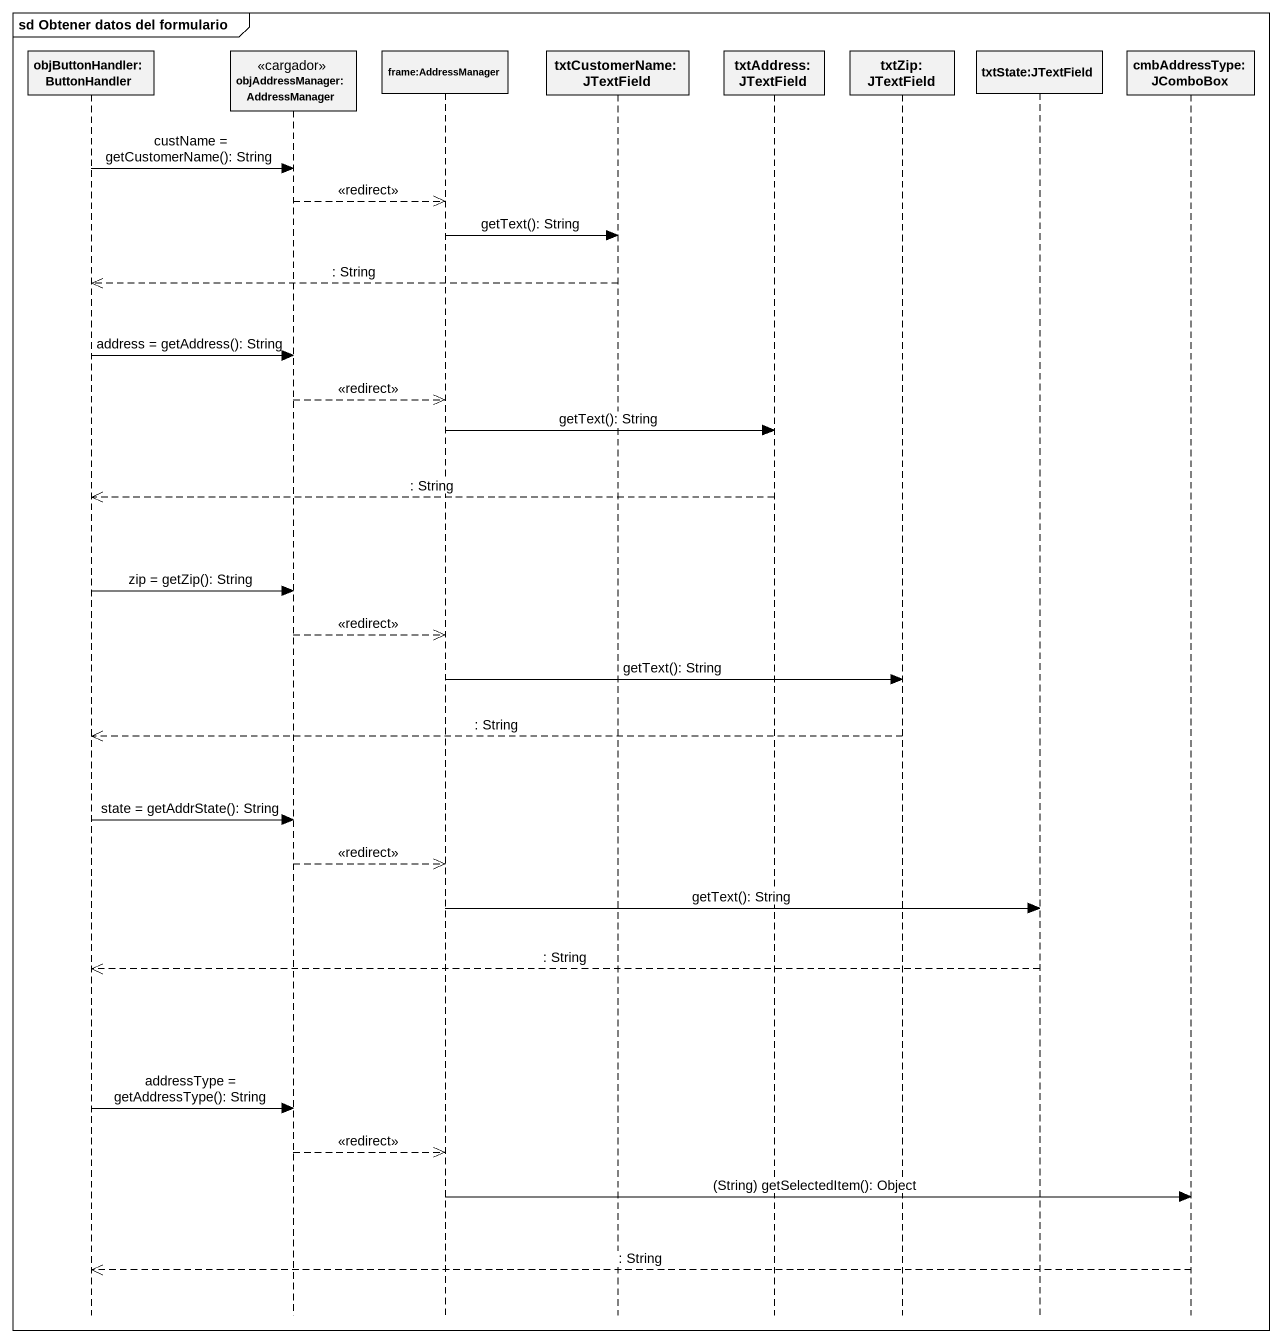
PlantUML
@startuml
mainframe sd Obtener datos del formulario
hide footbox
participant "objButtonHandler: ButtonHandler" as objButtonHandler
participant "objAddressManager: AddressManager" as objAddressManager <<cargador>>
participant "frame:AddressManager" as frame_AddressManager
participant "txtCustomerName:JTextField" as txtCustomerName_JTextField
participant "txtAddress: JTextField" as txtAddress_JTextField
participant "txtZip: JTextField" as txtZip_JTextField
participant "txtState:JTextField" as txtState_JTextField
participant "cmbAddressType: JComboBox" as cmbAddressType_JComboBox

objButtonHandler -> objAddressManager : custName = getCustomerName(): String
objAddressManager -->> frame_AddressManager : <<redirect>>
frame_AddressManager -> txtCustomerName_JTextField : getText(): String
txtCustomerName_JTextField -->> objButtonHandler : : String
objButtonHandler -> objAddressManager : address = getAddress(): String
objAddressManager -->> frame_AddressManager : <<redirect>>
frame_AddressManager -> txtAddress_JTextField : getText(): String
txtAddress_JTextField -->> objButtonHandler : : String
objButtonHandler -> objAddressManager : zip = getZip(): String
objAddressManager -->> frame_AddressManager : <<redirect>>
frame_AddressManager -> txtZip_JTextField : getText(): String
txtZip_JTextField -->> objButtonHandler : : String
objButtonHandler -> objAddressManager : state = getAddrState(): String
objAddressManager -->> frame_AddressManager : <<redirect>>
frame_AddressManager -> txtState_JTextField : getText(): String
txtState_JTextField -->> objButtonHandler : : String
objButtonHandler -> objAddressManager : addressType = getAddressType(): String
objAddressManager -->> frame_AddressManager : <<redirect>>
frame_AddressManager -> cmbAddressType_JComboBox : (String) getSelectedItem(): Object
cmbAddressType_JComboBox -->> objButtonHandler : : String
@enduml
